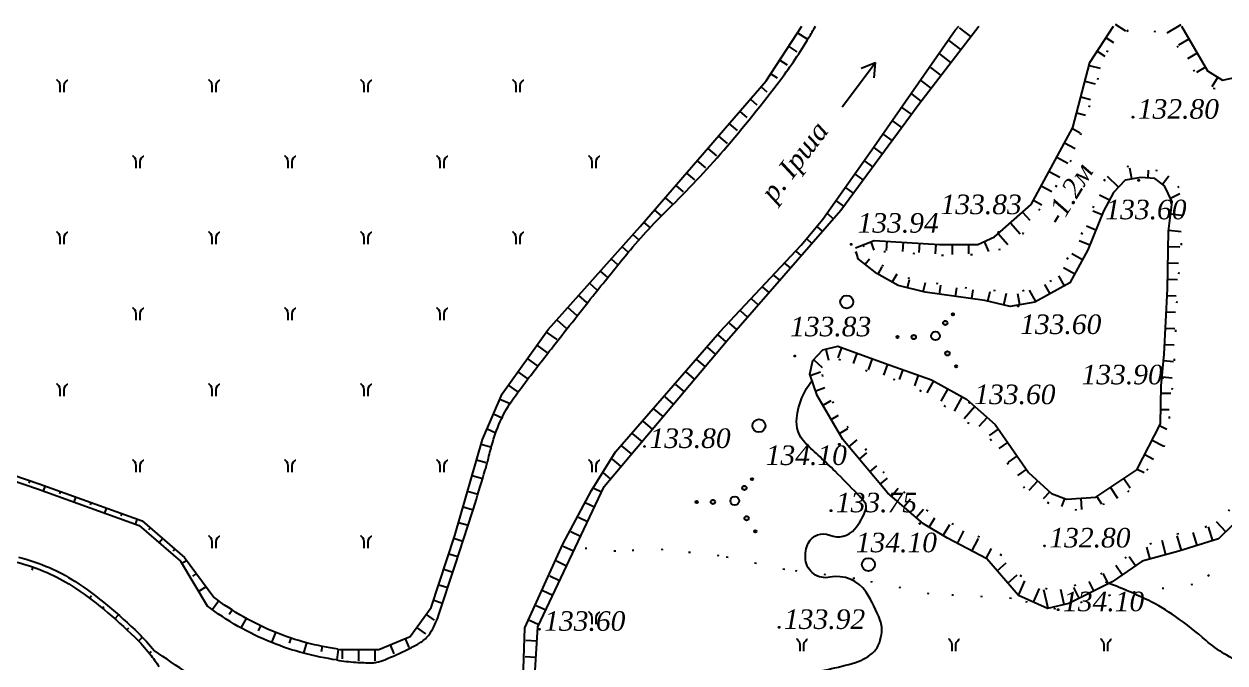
# Model space of a CAD drawing. Header units: millimetres. Extents: x 1400 to 4853, y -623 to 1865.
# Drawn here: x 3014.5 to 3080.8, y 1790.4 to 1825.7 of the extents above; entities that cross this region are included whole.
import ezdxf

# ---------------------------------------------------------------- set-up
doc = ezdxf.new("R2010")
doc.units = ezdxf.units.MM
doc.linetypes.add('ADOT', pattern=[10, 0, -10])
doc.linetypes.add('ADOT1', pattern=[1.6, 0.1, -1.5])
doc.layers.add('00_Північ', color=7, linetype='Continuous')
doc.layers.add('01_Північ', color=7, linetype='Continuous')
doc.styles.add('grad', font='timesi.ttf')
doc.styles.add('universw', font='timesi.ttf', dxfattribs={"oblique": 10})

# ---------------------------------------------------------------- blocks, each defined once
blk = doc.blocks.new('395_2')
at = {"linetype": 'Continuous'}
h = blk.add_hatch(color=0, dxfattribs=at)
h.paths.add_polyline_path([(-3.4, -0.1, 1), (-3.6, -0.1, 1)])
h.paths.add_polyline_path([(-2.2, -0.1, 1), (-1.8, -0.1, 1)])
h.paths.add_polyline_path([(1.1, 1.2, 1), (0.7, 1.2, 1)])
h.paths.add_polyline_path([(1.7, 2, 1), (1.5, 2, 1)])
h.paths.add_polyline_path([(0.9, -1.6, 1), (1.3, -1.6, 1)])
h.paths.add_polyline_path([(2, -2.8, 1), (1.8, -2.8, 1)])
at = {"color": 0, "linetype": 'Continuous'}
for centre, radius in [((0.9, 1.2), 0.2), ((1.6, 2), 0.1), ((-3.5, -0.1), 0.1), ((-2, -0.1), 0.2), ((0, 0), 0.4), ((1.1, -1.6), 0.2), ((1.9, -2.8), 0.1)]:
    blk.add_circle(centre, radius, dxfattribs=at)
blk = doc.blocks.new('369')
at = {"color": 0, "linetype": 'Continuous'}
blk.add_circle((0, 0), 0.6, dxfattribs=at)
blk = doc.blocks.new('115_5')
at = {"color": 0, "linetype": 'Continuous'}
for p in [(0, 0), (3.906882, 0.759257), (3.906882, -0.759257)]:
    blk.add_line(p, (5.1, 0), dxfattribs=at)
blk = doc.blocks.new('403')
at = {"color": 0, "linetype": 'Continuous'}
for p, q in [((-0.45, 1.11), (-0.52, 1.11)), ((-0.38, 1.02), (-0.45, 1.11)), ((0.38, 1.02), (0.45, 1.11)), ((0.45, 1.11), (0.52, 1.11)), ((-0.31, 0.94), (-0.38, 1.02)), ((-0.21, 0.81), (-0.31, 0.94)), ((-0.17, 0.59), (-0.21, 0.81)), ((-0.17, 0), (-0.17, 0.59)), ((0.17, 0.59), (0.21, 0.81)), ((0.17, 0), (0.17, 0.59)), ((0.21, 0.81), (0.31, 0.94)), ((0.31, 0.94), (0.38, 1.02))]:
    blk.add_line(p, q, dxfattribs=at)

msp = doc.modelspace()

# ---------------------------------------------------------------- linework, layer by layer
at = {"layer": '00_Північ', "color": 250, "linetype": 'Continuous'}
for p, q in [((3014.7705, 1800.4963), (3014.7222, 1800.3543)), ((3016.4675, 1799.8963), (3016.4168, 1799.7552)), ((3018.1614, 1799.2875), (3018.1107, 1799.1463)), ((3019.8553, 1798.6787), (3019.8046, 1798.5375)), ((3021.4361, 1797.8768), (3021.3377, 1797.7635)), ((3022.7947, 1796.6961), (3022.6963, 1796.5828)), ((3015.777, 1795.3898), (3015.7539, 1795.3376)), ((3023.9799, 1795.3485), (3023.7618, 1795.2175)), ((3017.3446, 1794.5105), (3017.3672, 1794.544)), ((3018.7878, 1793.4359), (3018.871, 1793.5372)), ((3025.9568, 1793.3384), (3025.7956, 1793.0854)), ((3020.1411, 1792.2495), (3020.2434, 1792.3593)), ((3027.5301, 1792.4664), (3027.401, 1792.1956)), ((3029.198, 1791.7925), (3029.1029, 1791.508)), ((3030.0597, 1791.5332), (3029.9044, 1790.9536)), ((3030.9356, 1791.3269), (3030.8758, 1791.033)), ((3021.3808, 1790.9471), (3021.4982, 1791.0404)), ((3031.8225, 1791.1745), (3031.739, 1790.5804))]:
    msp.add_line(p, q, dxfattribs=at)
at = {"layer": '00_Північ', "linetype": 'Continuous'}
for p, q in [((3015.6206, 1800.2007), (3015.5191, 1799.9184)), ((3017.3145, 1799.5919), (3017.213, 1799.3096)), ((3019.0084, 1798.9831), (3018.9069, 1798.7008)), ((3020.7023, 1798.3743), (3020.6008, 1798.0919)), ((3022.1154, 1797.2864), (3021.9186, 1797.06)), ((3023.4272, 1796.0664), (3023.1699, 1795.912)), ((3014.9392, 1795.718), (3014.8814, 1795.5497)), ((3016.5813, 1794.9868), (3016.5673, 1794.9619)), ((3018.079, 1793.9904), (3018.1871, 1794.1355)), ((3024.5166, 1794.621), (3024.0965, 1794.3687)), ((3025.2129, 1793.8448), (3024.8603, 1793.3594)), ((3019.4734, 1792.8529), (3019.6712, 1793.0785)), ((3026.7301, 1792.8784), (3026.4393, 1792.3536)), ((3028.3538, 1792.104), (3028.129, 1791.5477)), ((3020.7879, 1791.6238), (3021.0037, 1791.8322))]:
    msp.add_line(p, q, dxfattribs=at)
at = {"layer": '00_Північ', "linetype": 'Continuous', "flags": 128}
msp.add_lwpolyline([(3006.4292, 1803.3349), (3015.294, 1800.3181), (3020.9773, 1798.2754), (3023.3266, 1796.2338), (3024.9388, 1794.0488)], dxfattribs=at)
at = {"layer": '00_Північ', "color": 5, "linetype": 'Continuous', "flags": 128}
msp.add_lwpolyline([(3006.3286, 1803.0522), (3015.1949, 1800.0349), (3020.8229, 1798.0121), (3023.0939, 1796.0386), (3024.575, 1793.5717)], dxfattribs=at)
at = {"layer": '00_Північ', "linetype": 'Continuous'}
msp.add_lwpolyline([(3014.0705, 1795.9756, -0.0415322), (3015.7362, 1795.4077, -0.0412958), (3017.0943, 1794.6762, -0.0292343), (3018.8749, 1793.364, -0.0190235), (3020.5696, 1791.8424, -0.0338093), (3021.4098, 1790.9103, -0.0143137), (3021.9174, 1790.2248, -0.0452591)], format="xyb", dxfattribs=at)
at = {"layer": '00_Північ', "color": 5, "linetype": 'Continuous'}
msp.add_lwpolyline([(3014.1434, 1796.2666, -0.0415322), (3015.8562, 1795.6827, -0.0412958), (3017.2578, 1794.9277, -0.0292343), (3019.0667, 1793.5947, -0.0190235), (3020.7784, 1792.0579, -0.0338093), (3021.6457, 1791.0957)], format="xyb", dxfattribs=at)
at = {"layer": '00_Північ', "linetype": 'Continuous', "flags": 128}
msp.add_lwpolyline([(3031.8225, 1791.1745, -0.0303943), (3030.0683, 1791.5309, -0.0303943), (3028.3703, 1792.0973, -0.0335985), (3026.5889, 1792.9577, -0.0335985), (3024.9388, 1794.0488, -0.0335985)], format="xyb", dxfattribs=at)
at = {"layer": '00_Північ', "color": 5, "linetype": 'Continuous', "flags": 128}
for points in [[(3031.739, 1790.5804, -0.0303943), (3029.9134, 1790.9512, -0.0303943), (3028.1462, 1791.5407, -0.0335985), (3026.2923, 1792.4361, -0.0335985), (3024.575, 1793.5717)], [(3029.3214, 1787.6946, -0.0469755), (3027.2543, 1787.9677, -0.0648831), (3025.9048, 1788.4678, -0.0026147), (3025.1025, 1788.8953, -0.0032531), (3024.4642, 1789.2452, -0.0200729), (3023.5344, 1789.8127, 0.0045098), (3021.6457, 1791.0957, -0.0144974)]]:
    msp.add_lwpolyline(points, format="xyb", dxfattribs=at)
at = {"layer": '01_Північ', "color": 250, "linetype": 'Continuous'}
for p, q in [((3057.206, 1825.235), (3057.7009, 1824.9116)), ((3066.7749, 1825.027), (3066.1505, 1825.5076)), ((3066.2252, 1824.3129), (3065.6011, 1824.7933)), ((3056.7131, 1824.4806), (3057.1609, 1824.188)), ((3065.6756, 1823.5987), (3065.083, 1824.0548)), ((3056.2201, 1823.7262), (3056.6209, 1823.4644)), ((3065.1259, 1822.8846), (3064.5649, 1823.3164)), ((3055.7272, 1822.9718), (3056.0809, 1822.7407)), ((3064.5762, 1822.1704), (3064.0468, 1822.5779)), ((3055.1881, 1822.2522), (3055.5044, 1821.9785)), ((3054.5984, 1821.5707), (3054.9548, 1821.2623)), ((3064.0266, 1821.4563), (3063.5287, 1821.8395)), ((3054.0088, 1820.8893), (3054.4053, 1820.5462)), ((3063.4889, 1820.7331), (3063.0044, 1821.0894)), ((3053.4191, 1820.2079), (3053.8557, 1819.83)), ((3062.955, 1820.0071), (3062.4883, 1820.3503)), ((3052.8294, 1819.5264), (3053.3061, 1819.1138)), ((3062.4211, 1819.281), (3061.9721, 1819.6112)), ((3052.2397, 1818.845), (3052.7218, 1818.4277)), ((3061.8873, 1818.555), (3061.4557, 1818.8724)), ((3051.65, 1818.1635), (3052.1101, 1817.7653)), ((3061.3534, 1817.829), (3060.9342, 1818.1372)), ((3051.0603, 1817.4821), (3051.4984, 1817.1029)), ((3060.8195, 1817.103), (3060.4128, 1817.402)), ((3050.4706, 1816.8006), (3050.8867, 1816.4405)), ((3060.2856, 1816.377), (3059.8913, 1816.6669)), ((3049.8809, 1816.1192), (3050.275, 1815.7781)), ((3059.7517, 1815.6509), (3059.3699, 1815.9317)), ((3049.2912, 1815.4377), (3049.6633, 1815.1157)), ((3059.177, 1814.9577), (3058.8652, 1815.2294)), ((3048.7015, 1814.7563), (3049.0516, 1814.4533)), ((3048.1041, 1814.0816), (3048.4341, 1813.7861)), ((3058.5847, 1814.2784), (3058.309, 1814.5188)), ((3047.5029, 1813.4103), (3047.8215, 1813.125)), ((3057.9925, 1813.5992), (3057.7317, 1813.8266)), ((3046.9018, 1812.739), (3047.242, 1812.4343)), ((3057.4002, 1812.9199), (3057.136, 1813.1503)), ((3046.3006, 1812.0677), (3046.6755, 1811.7319)), ((3056.808, 1812.2407), (3056.5207, 1812.4912)), ((3045.6994, 1811.3963), (3046.1089, 1811.0296)), ((3056.2157, 1811.5614), (3055.9054, 1811.832)), ((3045.0982, 1810.725), (3045.5424, 1810.3272)), ((3055.6234, 1810.8822), (3055.2901, 1811.1728)), ((3044.497, 1810.0537), (3044.9758, 1809.6249)), ((3055.0312, 1810.2029), (3054.6748, 1810.5137)), ((3043.8958, 1809.3824), (3044.4093, 1808.9225)), ((3054.4389, 1809.5237), (3054.0595, 1809.8545)), ((3043.31, 1808.6987), (3043.894, 1808.2813)), ((3053.8467, 1808.8444), (3053.4442, 1809.1954)), ((3042.786, 1807.9656), (3043.3407, 1807.5691)), ((3053.2552, 1808.1645), (3052.8275, 1808.5249)), ((3052.6745, 1807.4754), (3052.2371, 1807.8439)), ((3042.262, 1807.2324), (3042.7974, 1806.8498)), ((3052.0938, 1806.7862), (3051.6467, 1807.1629)), ((3041.738, 1806.4992), (3042.254, 1806.1304)), ((3051.5131, 1806.097), (3051.0563, 1806.4819)), ((3041.214, 1805.7661), (3041.7107, 1805.4111)), ((3050.9325, 1805.4079), (3050.466, 1805.8009)), ((3040.7498, 1804.9992), (3041.2907, 1804.7673)), ((3050.3518, 1804.7187), (3049.8756, 1805.1199)), ((3040.3946, 1804.171), (3040.9115, 1803.9493)), ((3049.7711, 1804.0295), (3049.2852, 1804.4389)), ((3040.0394, 1803.3428), (3040.5324, 1803.1314)), ((3049.1904, 1803.3404), (3048.6948, 1803.7579)), ((3048.6097, 1802.6512), (3048.1045, 1803.0769)), ((3039.7151, 1802.5036), (3040.225, 1802.3568)), ((3048.029, 1801.962), (3047.5141, 1802.3959)), ((3039.4658, 1801.6376), (3039.9887, 1801.487)), ((3047.4484, 1801.2729), (3046.9694, 1801.6764)), ((3039.2165, 1800.7716), (3039.738, 1800.6215)), ((3046.8677, 1800.5837), (3046.4794, 1800.9109)), ((3046.3651, 1799.8444), (3045.9387, 1800.046)), ((3038.9673, 1799.9055), (3039.4755, 1799.7593)), ((3038.718, 1799.0395), (3039.2131, 1798.897)), ((3045.9798, 1799.0297), (3045.5095, 1799.2522)), ((3038.4687, 1798.1735), (3038.9377, 1798.0385)), ((3045.5944, 1798.2151), (3045.0875, 1798.4548)), ((3038.2138, 1797.3092), (3038.6545, 1797.165)), ((3044.8238, 1796.5857), (3044.2495, 1796.8574)), ((3037.9334, 1796.4528), (3038.374, 1796.3085)), ((3044.4384, 1795.7711), (3043.8769, 1796.0367)), ((3037.653, 1795.5964), (3038.0936, 1795.4521)), ((3037.3725, 1794.74), (3037.8131, 1794.5957)), ((3044.0531, 1794.9564), (3043.5043, 1795.216)), ((3043.6678, 1794.1418), (3043.1318, 1794.3953)), ((3037.0921, 1793.8836), (3037.5327, 1793.7393)), ((3043.2825, 1793.3271), (3042.7592, 1793.5746)), ((3036.6807, 1793.0941), (3037.1198, 1792.7746)), ((3042.8971, 1792.5125), (3042.3866, 1792.7539)), ((3036.1504, 1792.3654), (3036.6314, 1792.0155)), ((3034.6871, 1791.4186), (3034.8954, 1790.9183)), ((3035.519, 1791.765), (3035.7232, 1791.2748)), ((3042.7996, 1791.6235), (3042.1811, 1791.663)), ((3032.036, 1791.1563), (3032.036, 1790.6474)), ((3032.9372, 1791.1563), (3032.9372, 1790.5238)), ((3033.8384, 1791.1563), (3033.8384, 1790.5238)), ((3042.7422, 1790.7241), (3042.1494, 1790.762))]:
    msp.add_line(p, q, dxfattribs=at)
at = {"layer": '01_Північ', "color": 32, "linetype": 'Continuous'}
for p, q in [((3074.749, 1825.7191), (3075.3198, 1825.3449)), ((3078.3733, 1825.6674), (3077.6073, 1825.2196)), ((3074.2546, 1824.9649), (3074.6635, 1824.6969)), ((3078.8284, 1824.8889), (3078.251, 1824.5513)), ((3073.7602, 1824.2108), (3074.1774, 1823.9373)), ((3079.2835, 1824.1104), (3078.751, 1823.7991)), ((3073.3139, 1823.4352), (3073.9252, 1823.2752)), ((3079.7386, 1823.3319), (3079.2448, 1823.0432)), ((3073.0856, 1822.5629), (3073.6478, 1822.4157)), ((3080.423, 1822.777), (3080.1006, 1822.2559)), ((3072.8572, 1821.6905), (3073.3854, 1821.5522)), ((3072.6289, 1820.8181), (3073.123, 1820.6888)), ((3072.3886, 1819.9504), (3072.8268, 1819.7131)), ((3071.9592, 1819.1575), (3072.5415, 1818.8421)), ((3071.5297, 1818.3646), (3072.1333, 1818.0376)), ((3071.1003, 1817.5716), (3071.6891, 1817.2527)), ((3074.9433, 1816.7105), (3074.3363, 1817.2858)), ((3075.6763, 1817.1559), (3075.5694, 1817.7565)), ((3076.5692, 1817.2128), (3076.6018, 1817.6444)), ((3077.3634, 1816.8685), (3077.7221, 1817.3397)), ((3070.6708, 1816.7787), (3071.2448, 1816.4678)), ((3070.2414, 1815.9857), (3070.7043, 1815.735)), ((3074.4317, 1815.9779), (3073.8875, 1816.2658)), ((3077.8046, 1816.0983), (3078.3341, 1816.3489)), ((3069.6375, 1815.3314), (3070.0288, 1814.8888)), ((3074.0315, 1815.1708), (3073.51, 1815.3814)), ((3077.8182, 1815.2221), (3078.4007, 1815.1538)), ((3068.9619, 1814.7341), (3069.5025, 1814.1227)), ((3073.6938, 1814.3347), (3073.1619, 1814.5495)), ((3068.2863, 1814.1368), (3068.8155, 1813.5383)), ((3077.7131, 1814.3265), (3078.3956, 1814.2464)), ((3061.251, 1813.6822), (3061.4256, 1813.228)), ((3062.1381, 1813.7122), (3062.1069, 1813.1969)), ((3063.0382, 1813.6578), (3063.0072, 1813.1448)), ((3063.9383, 1813.6034), (3063.9071, 1813.0864)), ((3064.8384, 1813.549), (3064.8069, 1813.027)), ((3065.7398, 1813.536), (3065.7398, 1812.9869)), ((3066.6416, 1813.536), (3066.6416, 1813.0299)), ((3067.5082, 1813.6972), (3067.757, 1813.1539)), ((3073.3561, 1813.4985), (3072.7557, 1813.741)), ((3077.6885, 1813.4253), (3078.3311, 1813.4115)), ((3060.9391, 1812.4466), (3061.1747, 1812.7434)), ((3072.9519, 1812.694), (3072.3515, 1813.0244)), ((3061.6522, 1811.896), (3061.8855, 1812.3098)), ((3062.4377, 1811.4531), (3062.6995, 1811.9175)), ((3072.5171, 1811.9039), (3071.9051, 1812.2407)), ((3077.6691, 1812.5238), (3078.2616, 1812.511)), ((3063.2757, 1811.1429), (3063.3903, 1811.6111)), ((3064.1516, 1810.9285), (3064.2768, 1811.44)), ((3065.043, 1810.7952), (3065.1106, 1811.2871)), ((3071.1535, 1810.8194), (3070.8743, 1811.3302)), ((3071.9448, 1811.2519), (3071.6393, 1811.8107)), ((3077.6497, 1811.6222), (3078.1921, 1811.6105)), ((3065.9363, 1810.6724), (3066.0008, 1811.141)), ((3066.8297, 1810.5495), (3066.897, 1811.0391)), ((3067.72, 1810.4102), (3067.8481, 1810.9465)), ((3068.597, 1810.2006), (3068.7537, 1810.8562)), ((3069.4806, 1810.2114), (3069.3738, 1810.8123)), ((3070.3622, 1810.3869), (3070.0194, 1811.0142)), ((3077.621, 1810.721), (3078.1285, 1810.6968)), ((3077.5781, 1809.8202), (3078.0894, 1809.7959)), ((3077.5352, 1808.9195), (3078.0503, 1808.8949)), ((3077.4922, 1808.0187), (3078.0112, 1807.994)), ((3058.7558, 1807.7463), (3058.9051, 1807.1488)), ((3059.6245, 1807.842), (3059.4229, 1807.2818)), ((3060.473, 1807.5367), (3060.267, 1806.9643)), ((3058.0922, 1807.1672), (3058.5527, 1806.7335)), ((3061.3215, 1807.2314), (3061.0983, 1806.6111)), ((3062.1703, 1806.9268), (3061.9554, 1806.3217)), ((3063.0201, 1806.6251), (3062.8238, 1806.0723)), ((3077.4314, 1807.1193), (3077.9692, 1807.0666)), ((3057.9023, 1806.3048), (3058.4678, 1806.5045)), ((3063.8699, 1806.3234), (3063.6609, 1805.7349)), ((3064.712, 1806.0046), (3064.3481, 1805.3469)), ((3077.3434, 1806.2218), (3077.9125, 1806.166)), ((3058.2026, 1805.4545), (3058.714, 1805.6351)), ((3065.501, 1805.5681), (3065.1188, 1804.8772)), ((3077.288, 1805.3225), (3077.8296, 1805.3136)), ((3058.6088, 1804.653), (3059.0588, 1804.913)), ((3066.2901, 1805.1315), (3065.8479, 1804.3322)), ((3059.06, 1803.8722), (3059.4677, 1804.1078)), ((3066.9995, 1804.5826), (3066.4027, 1803.9126)), ((3067.6728, 1803.9828), (3067.2221, 1803.4768)), ((3077.2732, 1804.4209), (3077.7458, 1804.4131)), ((3059.5111, 1803.0914), (3059.9778, 1803.3611)), ((3068.2929, 1803.3355), (3067.7952, 1802.987)), ((3077.2096, 1803.5315), (3077.6013, 1803.3298)), ((3060.0365, 1802.3626), (3060.4862, 1802.7392)), ((3076.7967, 1802.7298), (3077.4025, 1802.4178)), ((3060.6156, 1801.6713), (3061.0384, 1802.0255)), ((3068.8102, 1802.5969), (3068.3272, 1802.2586)), ((3061.1947, 1800.98), (3061.5907, 1801.3118)), ((3069.3285, 1801.859), (3068.8436, 1801.5183)), ((3076.3838, 1801.9281), (3076.8805, 1801.6723)), ((3061.7737, 1800.2888), (3062.1801, 1800.6292)), ((3069.8469, 1801.1211), (3069.3564, 1800.7765)), ((3075.2393, 1800.6096), (3075.5824, 1800.0946)), ((3075.9709, 1801.1264), (3076.3539, 1800.9292)), ((3062.385, 1799.6293), (3062.7598, 1800.0642)), ((3070.4762, 1800.4805), (3069.9758, 1799.9357)), ((3074.4888, 1800.1096), (3074.8858, 1799.5138)), ((3063.0682, 1799.0407), (3063.4498, 1799.4836)), ((3071.1403, 1799.8706), (3070.7805, 1799.4788)), ((3071.9572, 1799.5092), (3071.7878, 1799.0573)), ((3072.8499, 1799.5182), (3072.8892, 1798.9025)), ((3073.7384, 1799.6096), (3074.0025, 1799.2131)), ((3063.7514, 1798.4521), (3064.1551, 1798.9207)), ((3064.4703, 1797.913), (3064.7793, 1798.4298)), ((3065.2443, 1797.4502), (3065.609, 1798.0603)), ((3080.8735, 1797.6687), (3080.3502, 1798.2044)), ((3066.0353, 1797.0179), (3066.3968, 1797.7085)), ((3066.8342, 1796.5997), (3067.1969, 1797.2924)), ((3078.4277, 1796.6335), (3078.1763, 1797.4383)), ((3079.2884, 1796.9024), (3079.0647, 1797.6187)), ((3080.1492, 1797.1712), (3079.9129, 1797.9279)), ((3067.6331, 1796.1815), (3067.9202, 1796.7298)), ((3076.6887, 1796.1556), (3076.5088, 1796.8193)), ((3077.5591, 1796.3915), (3077.3464, 1797.1763)), ((3075.88, 1795.7865), (3075.5359, 1796.2873)), ((3068.2281, 1795.5058), (3068.737, 1795.9459)), ((3074.3766, 1794.7938), (3074.0986, 1795.3501)), ((3075.1367, 1795.2759), (3074.7812, 1795.7933)), ((3068.818, 1794.8238), (3069.3419, 1795.2769)), ((3069.4093, 1794.1436), (3069.7703, 1794.9521)), ((3073.57, 1794.3907), (3073.3112, 1794.9087)), ((3070.2327, 1793.7759), (3070.5725, 1794.5368)), ((3071.0586, 1793.4342), (3070.8202, 1794.4476)), ((3071.9364, 1793.6406), (3071.7423, 1794.466)), ((3072.7633, 1793.9876), (3072.4636, 1794.5873))]:
    msp.add_line(p, q, dxfattribs=at)
at = {"layer": '01_Північ', "color": 250, "linetype": 'Continuous', "flags": 128}
for points in [[(3030.5041, 1759.5868), (3032.3386, 1759.8689), (3033.5381, 1760.292), (3036.2899, 1762.4075), (3038.83, 1764.1705), (3041.7935, 1764.9462), (3044.9687, 1766.145), (3047.5088, 1768.1901), (3048.4966, 1769.7415), (3049.0611, 1771.9276), (3048.7083, 1773.9726), (3046.3093, 1778.3447), (3044.6864, 1782.2938), (3042.6384, 1789.0986), (3042.8501, 1792.413), (3046.5191, 1800.17), (3053.2928, 1808.2092), (3059.5916, 1815.4332), (3063.8957, 1821.2862), (3067.2144, 1825.5981)], [(3031.8812, 1791.1563), (3034.0573, 1791.1563), (3035.7981, 1791.8812), (3036.9586, 1793.4761), (3038.2643, 1797.4632), (3039.7875, 1802.7552), (3040.8755, 1805.2924), (3043.4142, 1808.8446), (3048.5058, 1814.5301), (3055.4691, 1822.5768), (3057.4433, 1825.5981)]]:
    msp.add_lwpolyline(points, dxfattribs=at)
at = {"layer": '01_Північ', "color": 5}
msp.add_lwpolyline([(3031.739, 1790.5804, 0.0304005), (3032.7841, 1790.4535, 0.0149967), (3033.6742, 1790.4268, 0.0509036), (3033.9359, 1790.4535, 0.0478238), (3034.3874, 1790.5927, 0.0163081), (3035.6459, 1791.1656, 0.0101347), (3036.2111, 1791.4599, 0.0232204), (3036.4488, 1791.6046, 0.103409), (3036.9005, 1792.0691, 0.0623188), (3037.3562, 1793.0347), (3038.2521, 1795.7707), (3039.2305, 1798.7587, 0.0048196), (3039.3799, 1799.23, 0.0012306), (3039.9423, 1801.0828, 0.0124233), (3040.1187, 1801.7266, -0.0090756), (3040.3542, 1802.6095, -0.039616), (3040.8392, 1803.9056, -0.0449788), (3041.4526, 1804.9594, -0.0081987), (3042.0771, 1805.8097, -0.0034806), (3043.5942, 1807.7776, -0.0023259), (3045.8926, 1810.6881, -0.0030243), (3047.684, 1812.9075, -0.0285435), (3050.0517, 1815.4889, 0.0223241), (3053.1188, 1818.7506, 0.0155033), (3056.2682, 1822.6531, 0.0281015), (3057.8125, 1824.9504, 0.0019836), (3058.1934, 1825.5981, -0.0062481)], format="xyb", dxfattribs=at)
at = {"layer": '01_Північ', "color": 5, "flags": 128}
msp.add_lwpolyline([(3042.0442, 1789.5341), (3042.134, 1792.3473), (3044.2302, 1796.9861), (3045.8173, 1799.949), (3047.1348, 1802.0739), (3052.9037, 1808.7073), (3057.4054, 1813.4936), (3058.5997, 1814.9328), (3061.437, 1818.9491), (3065.9021, 1825.38), (3066.118, 1825.5981)], dxfattribs=at)
at = {"layer": '01_Північ', "color": 32, "linetype": 'ADOT1', "flags": 128}
msp.add_lwpolyline([(3060.3792, 1813.096), (3061.0497, 1813.2002), (3063.1206, 1813.0811), (3065.5789, 1812.9173), (3067.5456, 1813.0216), (3068.7822, 1813.3938), (3069.6612, 1814.1383), (3069.989, 1814.734), (3071.2585, 1816.3452), (3072.5452, 1818.6075), (3073.1647, 1820.6317), (3073.8557, 1822.8702), (3074.3799, 1824.3467), (3075.3092, 1825.2516), (3075.7857, 1825.585), (3076.715, 1825.3707), (3077.4775, 1825.204), (3077.9778, 1824.8229), (3078.5735, 1823.9418), (3079.1454, 1823.0845), (3079.5505, 1822.4177), (3079.6934, 1822.2748), (3081.0754, 1821.9891), (3081.7902, 1822.0367), (3082.7672, 1822.4415), (3083.625, 1822.3939), (3083.7679, 1822.132), (3083.4105, 1821.7986), (3082.5766, 1821.4175), (3082.1715, 1820.9175), (3082.3144, 1819.6553), (3083.2914, 1818.7028), (3083.4188, 1817.0029), (3083.0759, 1813.1944), (3082.7329, 1809.005), (3082.5805, 1806.3391), (3082.6948, 1803.7112), (3082.6588, 1801.8299), (3081.8585, 1800.2684), (3080.944, 1798.6689), (3079.534, 1797.7929), (3077.743, 1797.4501), (3076.0282, 1796.6884), (3073.5131, 1795.0508), (3072.3699, 1794.6318), (3071.0362, 1794.4795), (3070.2359, 1794.7461), (3069.3595, 1795.3555), (3068.483, 1796.3457), (3067.3017, 1797.3359), (3066.349, 1797.831), (3064.8247, 1798.4784), (3062.9956, 1799.9257), (3061.9667, 1800.9159), (3060.4716, 1802.8652), (3059.6714, 1803.8173), (3058.7949, 1805.5692), (3058.5282, 1806.5213), (3058.7568, 1807.0165), (3059.3284, 1807.245), (3059.9762, 1807.0165), (3061.3862, 1806.4071), (3063.2915, 1805.8739), (3064.9683, 1804.8837), (3066.302, 1803.8554), (3067.5214, 1803.246), (3068.3598, 1802.1035), (3069.8841, 1799.8945), (3071.4464, 1799.0566), (3072.9326, 1798.8281), (3075.1428, 1799.5137), (3076.3241, 1800.8086), (3077.4673, 1802.3701), (3077.7341, 1803.7792), (3078.0008, 1806.4071), (3078.1944, 1810.9146), (3078.4993, 1814.5708), (3078.3849, 1816.5131), (3077.7371, 1817.4272), (3076.8988, 1817.6557), (3075.3745, 1817.8461), (3074.2694, 1817.351), (3072.9738, 1814.2661), (3071.4495, 1811.6001), (3069.3917, 1810.8765), (3067.1434, 1811.0669), (3065.7715, 1811.2193), (3063.3327, 1811.6763), (3062.0752, 1812.2857), (3061.2749, 1812.6284), (3060.7795, 1813.6187)], dxfattribs=at)
at = {"layer": '01_Північ', "color": 32, "linetype": 'Continuous', "flags": 128}
for points in [[(3060.4093, 1813.3587), (3061.4388, 1813.7544), (3065.0533, 1813.536), (3067.1564, 1813.536), (3068.091, 1813.9642), (3070.1162, 1815.7547), (3072.414, 1819.9973), (3073.3552, 1823.5929), (3074.6697, 1825.5981)], [(3078.4138, 1825.5981), (3079.8591, 1823.1259), (3080.677, 1822.6199), (3081.9622, 1822.8923)], [(3081.9766, 1798.7461), (3080.4652, 1797.2699), (3078.2668, 1796.5833), (3076.2401, 1796.034), (3074.5913, 1794.9011), (3072.1868, 1793.6995), (3071.0188, 1793.4248), (3069.4044, 1794.1458), (3067.6525, 1796.1713), (3065.4884, 1797.3042), (3064.1658, 1798.095), (3062.1735, 1799.8116), (3059.7003, 1802.764), (3058.2919, 1805.2015), (3057.8797, 1806.3687), (3058.0515, 1807.124), (3058.6011, 1807.7076), (3059.4255, 1807.9136), (3062.0017, 1806.9867), (3064.6124, 1806.0597), (3066.536, 1804.9955), (3068.1161, 1803.5879), (3068.8374, 1802.558), (3069.971, 1800.9445), (3071.242, 1799.7772), (3072.0664, 1799.4683), (3073.6808, 1799.5712), (3075.948, 1801.0818), (3077.2602, 1803.6298), (3077.2946, 1805.724), (3077.4663, 1807.4749), (3077.6381, 1811.0796), (3077.7068, 1814.2723), (3077.8979, 1815.9012), (3077.4833, 1816.7772), (3076.9489, 1817.184), (3076.1671, 1817.2432), (3075.3023, 1817.0893), (3074.6627, 1816.4145), (3074.1178, 1815.3845), (3073.25, 1813.2356), (3072.2502, 1811.4188), (3070.3111, 1810.359), (3068.9478, 1810.1168), (3067.5541, 1810.4499), (3064.2517, 1810.9041), (3062.7671, 1811.2674), (3061.5855, 1811.9336), (3060.5554, 1812.7511), (3060.4342, 1813.1448)]]:
    msp.add_lwpolyline(points, dxfattribs=at)
at = {"layer": '01_Північ', "color": 30}
for points in [[(3057.3333, 1789.8197, 0.046151), (3060.4101, 1790.446, 0.1211852), (3061.4522, 1791.0625, 0.1004319), (3061.664, 1791.3752, 0.0585199), (3061.8407, 1791.9945, 0.1289095), (3061.7667, 1792.7695, 0.056913), (3060.9859, 1794.3246, 0.3100858), (3058.9864, 1795.1475, -0.442751), (3057.6441, 1796.1111, -0.0700586), (3057.6568, 1796.6102, -0.0768061), (3057.7996, 1797.0431, -0.3922996), (3058.978, 1797.4749, 0.3315744), (3060.3642, 1797.8198, 0.0835497), (3060.9762, 1798.8891, 0.2655582), (3060.9082, 1799.2956, 0.019337), (3060.5164, 1799.7389, 0.0064547), (3059.2761, 1801.0043, 0.0111576), (3058.4417, 1801.7978, -0.0116636), (3057.6441, 1802.5578, -0.2280719), (3057.1555, 1803.949, -0.1431103), (3058.0327, 1806.0529)], [(3083.2035, 1790.0013, -0.0889425), (3080.782, 1790.9217, -0.0440819), (3079.7829, 1791.6483, 0.0253103), (3078.0936, 1792.9764, 0.0401274), (3076.5754, 1793.877, 0.0276656), (3074.2191, 1794.873)]]:
    msp.add_lwpolyline(points, format="xyb", dxfattribs=at)
at = {"layer": '01_Північ', "color": 250, "linetype": 'Continuous'}
msp.add_lwpolyline([(3045.2091, 1797.4004), (3044.6655, 1797.6575)], dxfattribs=at)
at = {"layer": '01_Північ', "linetype": 'ADOT1'}
msp.add_lwpolyline([(3082.7338, 1796.8427), (3079.0327, 1794.741), (3074.4905, 1794.1525), (3071.4623, 1793.3959), (3069.0229, 1793.9844), (3064.4807, 1794.2366), (3060.359, 1795.0773), (3056.4897, 1795.5817), (3052.8727, 1796.3383), (3049.7604, 1796.6746), (3047.1528, 1796.5905), (3045.3022, 1796.7586)], dxfattribs=at)
at = {"layer": '01_Північ', "color": 7}
for centre in [(3075.7363, 1820.5721, 40.209), (3076.0495, 1817.0819, 40.08), (3068.3195, 1814.2063, 40.149), (3069.3983, 1810.1332, 40.08), (3057.0457, 1807.3764, 40.149), (3077.3693, 1806.1799, 40.17), (3066.7013, 1804.8022, 40.08), (3059.5082, 1802.4921, 40.23), (3059.0511, 1798.8276, 40.125), (3063.9603, 1798.116, 40.23), (3070.8472, 1796.8817, 40.209), (3071.6051, 1793.3594, 40.23), (3056.184, 1792.3806, 40.176)]:
    msp.add_circle(centre, 0.03, dxfattribs=at)
at = {"layer": '01_Північ', "color": 250}
for centre in [(3060.1686, 1813.5474, 40.182), (3048.7489, 1802.3785, 40.14), (3042.9332, 1792.279, 40.08)]:
    msp.add_circle(centre, 0.03, dxfattribs=at)

# ---------------------------------------------------------------- block references
at = {"layer": '01_Північ', "color": 7, "xscale": 0.6, "yscale": 0.6, "zscale": 0.6, "rotation": 53.2946}
msp.add_blockref('115_5', (3059.6731, 1821.1355), dxfattribs=at)
at = {"layer": '01_Північ', "color": 7, "xscale": 0.6, "yscale": 0.6, "zscale": 0.6}
for p in [(3016.5606, 1821.9561), (3024.9606, 1821.9561), (3033.3606, 1821.9561), (3041.7606, 1821.9561), (3020.7606, 1817.7561), (3029.1606, 1817.7561), (3037.5606, 1817.7561), (3045.9606, 1817.7561), (3016.5606, 1813.5561), (3024.9606, 1813.5561), (3033.3606, 1813.5561), (3041.7606, 1813.5561), (3020.7606, 1809.3561), (3029.1606, 1809.3561), (3037.5606, 1809.3561), (3016.5606, 1805.1561), (3024.9606, 1805.1561), (3033.3606, 1805.1561), (3020.7606, 1800.9561), (3020.7606, 1800.9561), (3029.1606, 1800.9561), (3029.1606, 1800.9561), (3037.5606, 1800.9561), (3037.5606, 1800.9561), (3045.9606, 1800.9561), (3024.9606, 1796.7561), (3033.3606, 1796.7561), (3045.9606, 1792.5561), (3057.4476, 1791.0632), (3065.8476, 1791.0632), (3074.2476, 1791.0632)]:
    msp.add_blockref('403', p, dxfattribs=at)
at = {"layer": '01_Північ', "color": 7, "linetype": 'ADOT', "xscale": 0.6, "yscale": 0.6, "zscale": 0.6}
for name, p in [('369', (3059.9196, 1810.3605)), ('395_2', (3064.8267, 1808.4819)), ('369', (3055.0632, 1803.5257)), ('395_2', (3053.7262, 1799.3689)), ('369', (3061.1157, 1795.8537))]:
    msp.add_blockref(name, p, dxfattribs=at)

# ---------------------------------------------------------------- texts
at = {"layer": '01_Північ', "color": 7, "style": 'universw'}
for s, p in [('132.80', (3076.0049, 1820.4854, 40.209)), ('133.83', (3065.1036, 1815.2129, 40.149)), ('133.60', (3074.2112, 1814.9301, 40.08)), ('133.94', (3060.5182, 1814.1896, 40.182)), ('133.83', (3056.7875, 1808.464, 40.149)), ('133.60', (3069.5047, 1808.5888, 40.08)), ('133.90', (3072.8975, 1805.8098, 40.17)), ('133.60', (3066.9698, 1804.7155, 40.08)), ('133.80', (3049.0174, 1802.2918, 40.14)), ('134.10', (3055.4415, 1801.3526, 40.23)), ('133.75', (3059.3196, 1798.7409, 40.125)), ('134.10', (3060.4203, 1796.5311, 40.23)), ('132.80', (3071.1158, 1796.7951, 40.209)), ('134.10', (3071.8737, 1793.2728, 40.23)), ('133.92', (3056.4525, 1792.2939, 40.176)), ('133.60', (3043.2017, 1792.1924, 40.08))]:
    msp.add_text(s, height=1.08, dxfattribs=at).set_placement(p)
at = {"layer": '01_Північ', "color": 7, "style": 'grad'}
msp.add_text('р. Ірша', height=1.08, rotation=52.717828, dxfattribs=at).set_placement((3055.9266, 1815.8068))
at = {"layer": '01_Північ', "color": 7, "linetype": 'Continuous', "style": 'grad'}
msp.add_text('-1.2м', height=1.08, rotation=58.508581, dxfattribs=at).set_placement((3071.7066, 1814.5178))

doc.saveas('drawing.dxf')
